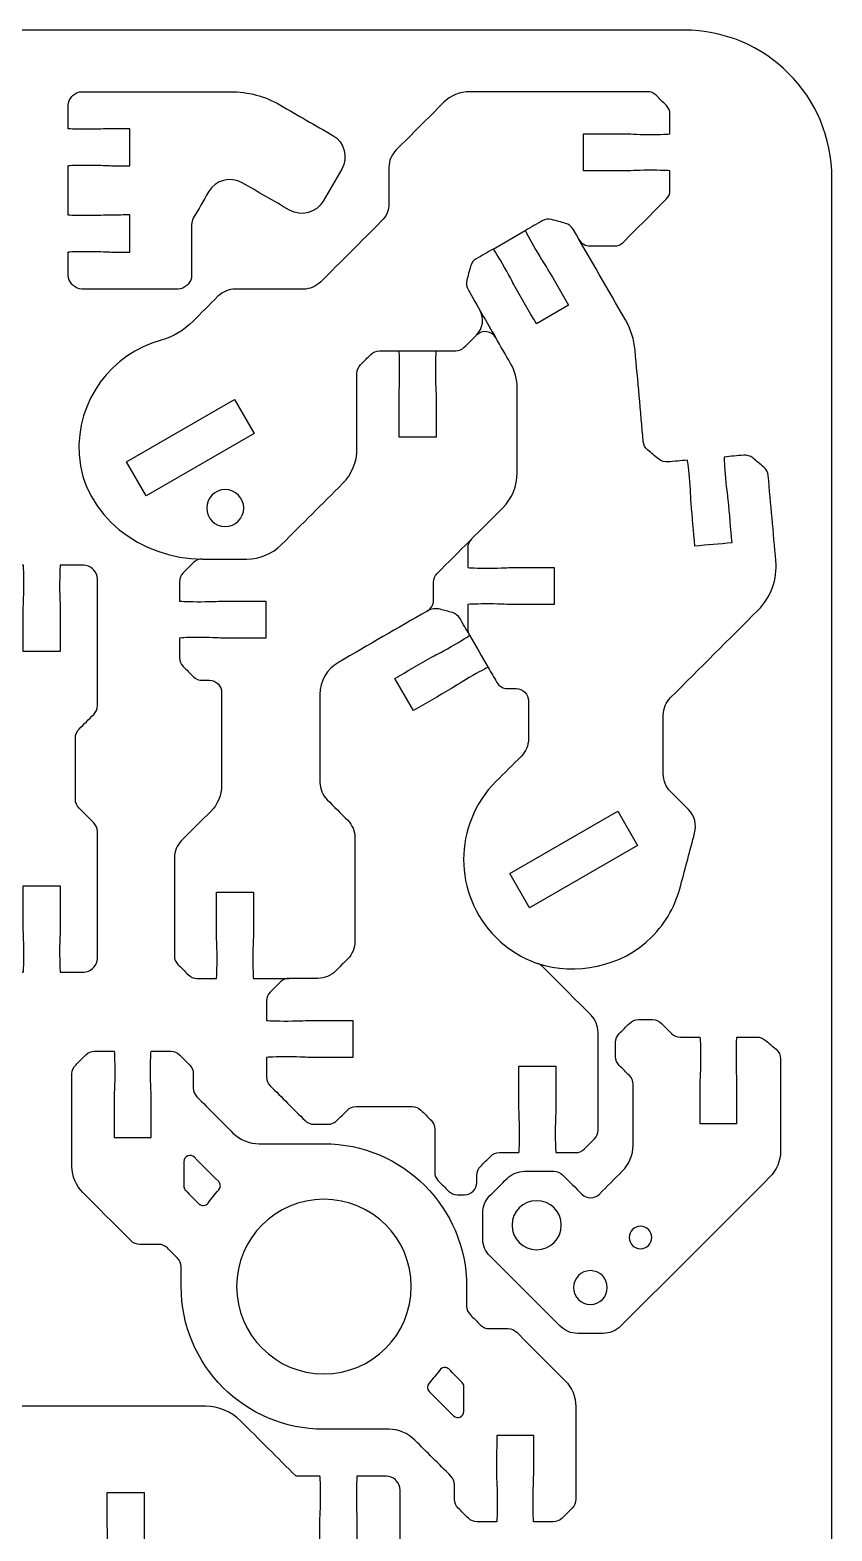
# Model space of a CAD drawing. Extents: x 0 to 265, y 230 to 450.
# Drawn here: x 65 to 130, y 328.3 to 450 of the extents above; entities that cross this region are included whole.
import ezdxf

# ---------------------------------------------------------------- set-up
doc = ezdxf.new("R2010")
doc.units = 0
doc.header["$MEASUREMENT"] = 0
doc.layers.add('DEFAULT', color=18, linetype='CONTINUOUS')

msp = doc.modelspace()

# ---------------------------------------------------------------- linework, layer by layer
at = {"layer": 'DEFAULT', "color": 1}
msp.add_lwpolyline([(102.54, 432.24), (102.55, 432.24), (105.14, 433.74), (105.15, 433.74)], dxfattribs=at)
for points in [[(72.82, 415), (81.56, 420.05), (83.17, 417.28), (74.42, 412.23)], [(103.89, 381.61), (112.64, 386.66), (114.24, 383.88), (105.49, 378.84)]]:
    msp.add_lwpolyline(points, close=True, dxfattribs=at)
for points, knots in [([(118, 230), (82.67, 230), (47.33, 230), (12, 230), (5.37, 230), (0, 235.37), (0, 242), (0, 307.33), (0, 372.67), (0, 438), (0, 444.63), (5.37, 450), (12, 450), (47.33, 450), (82.67, 450), (118, 450), (124.63, 450), (130, 444.63), (130, 438), (130, 372.67), (130, 307.33), (130, 242), (130, 235.37), (124.63, 230), (118, 230)], [0, 0, 0, 0, 300.472, 300.472, 300.472, 301.472, 301.472, 301.472, 857.062, 857.062, 857.062, 858.062, 858.062, 858.062, 1158.534, 1158.534, 1158.534, 1159.534, 1159.534, 1159.534, 1715.124, 1715.124, 1715.124, 1716.124, 1716.124, 1716.124, 1716.124]), ([(81.26, 445), (77.24, 445), (73.22, 445), (69.21, 445), (68.94, 445), (68.69, 444.89), (68.5, 444.71), (68.47, 444.67), (68.43, 444.64), (68.39, 444.6), (68.21, 444.41), (68.1, 444.16), (68.1, 443.9), (68.1, 443.26), (68.1, 442.63), (68.1, 442), (68.17, 441.97), (68.93, 441.95), (69.85, 441.95), (70.82, 441.95), (71.26, 442), (71.6, 442), (72.1, 442), (72.6, 442), (73.1, 442), (73.1, 441), (73.1, 440), (73.1, 439), (72.6, 439), (72.1, 439), (71.6, 439), (71.27, 439), (70.82, 439.05), (69.85, 439.05), (68.89, 439.05), (68.1, 439.03), (68.1, 439), (68.1, 437.67), (68.1, 436.33), (68.1, 435), (68.1, 434.97), (68.89, 434.95), (69.85, 434.95), (70.82, 434.95), (71.27, 435), (71.6, 435), (72.1, 435), (72.6, 435), (73.1, 435.01), (73.1, 434.01), (73.1, 433), (73.1, 432), (72.6, 432), (72.1, 432), (71.6, 432), (71.27, 432), (70.82, 432.05), (69.85, 432.05), (68.89, 432.05), (68.1, 432.03), (68.1, 432), (68.1, 431.37), (68.1, 430.74), (68.1, 430.11), (68.1, 429.84), (68.21, 429.59), (68.4, 429.4), (68.43, 429.36), (68.47, 429.33), (68.5, 429.29), (68.69, 429.11), (68.94, 429), (69.21, 429), (71.8, 429), (74.4, 429), (77, 429), (77.26, 429), (77.51, 429.11), (77.7, 429.29), (77.74, 429.33), (77.77, 429.36), (77.81, 429.4), (78, 429.59), (78.1, 429.84), (78.1, 430.11), (78.1, 431.48), (78.1, 432.86), (78.1, 434.24), (78.1, 434.41), (78.15, 434.58), (78.23, 434.74), (78.65, 435.45), (79.06, 436.16), (79.47, 436.88), (80.02, 437.84), (81.25, 438.16), (82.2, 437.61), (83.48, 436.87), (84.76, 436.14), (86.03, 435.4), (86.99, 434.85), (88.21, 435.17), (88.76, 436.13), (89.26, 437), (89.76, 437.86), (90.26, 438.73), (90.81, 439.68), (90.49, 440.91), (89.53, 441.46), (88.11, 442.28), (86.68, 443.1), (85.26, 443.93), (84.04, 444.63), (82.66, 445), (81.26, 445)], [1, 1, 1, 1, 35.158, 35.158, 35.158, 36.158, 36.158, 36.158, 36.586507, 36.586507, 36.586507, 37.586507, 37.586507, 37.586507, 42.956507, 42.956507, 42.956507, 43.956507, 43.956507, 43.956507, 44.956507, 44.956507, 44.956507, 49.206518, 49.206518, 49.206518, 57.716524, 57.716524, 57.716524, 61.966536, 61.966536, 61.966536, 62.966536, 62.966536, 62.966536, 63.966536, 63.966536, 63.966536, 75.296536, 75.296536, 75.296536, 76.296536, 76.296536, 76.296536, 77.296536, 77.296536, 77.296536, 81.546548, 81.546548, 81.546548, 90.056548, 90.056548, 90.056548, 94.30656, 94.30656, 94.30656, 95.30656, 95.30656, 95.30656, 96.30656, 96.30656, 96.30656, 101.67256, 101.67256, 101.67256, 102.67256, 102.67256, 102.67256, 103.096824, 103.096824, 103.096824, 104.096824, 104.096824, 104.096824, 126.170824, 126.170824, 126.170824, 127.170824, 127.170824, 127.170824, 127.595088, 127.595088, 127.595088, 128.595088, 128.595088, 128.595088, 140.302088, 140.302088, 140.302088, 141.302088, 141.302088, 141.302088, 148.312228, 148.312228, 148.312228, 149.312228, 149.312228, 149.312228, 161.842604, 161.842604, 161.842604, 162.842604, 162.842604, 162.842604, 171.342051, 171.342051, 171.342051, 172.342051, 172.342051, 172.342051, 186.324887, 186.324887, 186.324887, 187.324887, 187.324887, 187.324887, 187.324887]), ([(109.52, 432.99), (109.7, 432.68), (110.03, 432.49), (110.39, 432.49), (111.04, 432.49), (111.7, 432.49), (112.36, 432.49), (112.63, 432.49), (112.88, 432.59), (113.07, 432.78), (114.24, 433.95), (115.41, 435.12), (116.57, 436.29), (116.76, 436.48), (116.87, 436.73), (116.87, 437), (116.87, 437.52), (116.87, 438.05), (116.87, 438.58), (116.87, 438.61), (116.09, 438.63), (115.12, 438.63), (114.15, 438.63), (113.46, 438.58), (113.37, 438.58), (112.2, 438.58), (111.04, 438.58), (109.87, 438.58), (109.87, 439.58), (109.87, 440.58), (109.87, 441.59), (111.04, 441.59), (112.2, 441.59), (113.37, 441.59), (113.46, 441.59), (114.15, 441.53), (115.12, 441.53), (116.09, 441.53), (116.87, 441.56), (116.87, 441.59), (116.87, 442.11), (116.87, 442.64), (116.87, 443.17), (116.87, 443.44), (116.76, 443.69), (116.58, 443.88), (116.3, 444.15), (116.02, 444.43), (115.75, 444.71), (115.56, 444.89), (115.31, 445), (115.04, 445), (110.24, 445), (105.44, 445), (100.64, 445), (99.85, 445), (99.08, 444.68), (98.52, 444.12), (97.24, 442.84), (95.96, 441.56), (94.68, 440.28), (94.3, 439.9), (94.09, 439.39), (94.09, 438.86), (94.09, 437.89), (94.09, 436.91), (94.09, 435.93), (94.09, 435.4), (93.88, 434.89), (93.5, 434.52), (91.86, 432.87), (90.21, 431.23), (88.56, 429.58), (88.19, 429.21), (87.68, 428.99), (87.15, 428.99), (85.31, 428.99), (83.48, 428.99), (81.64, 428.99), (81.11, 428.99), (80.61, 428.78), (80.23, 428.41), (79.55, 427.73), (78.88, 427.06), (78.2, 426.38), (77.49, 425.66), (76.61, 425.11), (75.63, 424.85), (71.58, 423.76), (68.72, 419.94), (68.98, 415.59), (69.28, 410.62), (74.04, 407.11), (78.95, 407.11), (80.15, 407.11), (81.36, 407.11), (82.56, 407.11), (83.62, 407.11), (84.64, 407.53), (85.39, 408.28), (87.03, 409.93), (88.68, 411.57), (90.33, 413.22), (91.08, 413.97), (91.5, 414.99), (91.5, 416.05), (91.5, 418.08), (91.5, 420.12), (91.5, 422.16), (91.5, 422.42), (91.6, 422.68), (91.79, 422.86), (92.07, 423.14), (92.34, 423.42), (92.62, 423.69), (92.81, 423.88), (93.06, 423.99), (93.33, 423.99), (95.38, 423.99), (97.44, 423.99), (99.5, 423.99), (99.76, 423.99), (100.02, 424.09), (100.2, 424.28), (100.53, 424.6), (100.86, 424.93), (101.18, 425.25), (101.72, 425.8), (101.84, 426.64), (101.45, 427.31)], [0, 0, 0, 0, 1, 1, 1, 6.597, 6.597, 6.597, 7.597, 7.597, 7.597, 21.664183, 21.664183, 21.664183, 22.664183, 22.664183, 22.664183, 27.164191, 27.164191, 27.164191, 28.164191, 28.164191, 28.164191, 29.164191, 29.164191, 29.164191, 39.084191, 39.084191, 39.084191, 47.594191, 47.594191, 47.594191, 57.514191, 57.514191, 57.514191, 58.514191, 58.514191, 58.514191, 59.514191, 59.514191, 59.514191, 64.010191, 64.010191, 64.010191, 65.010191, 65.010191, 65.010191, 68.333592, 68.333592, 68.333592, 69.333592, 69.333592, 69.333592, 110.147592, 110.147592, 110.147592, 111.147592, 111.147592, 111.147592, 126.560399, 126.560399, 126.560399, 127.560399, 127.560399, 127.560399, 135.863399, 135.863399, 135.863399, 136.863399, 136.863399, 136.863399, 156.668046, 156.668046, 156.668046, 157.668046, 157.668046, 157.668046, 173.272046, 173.272046, 173.272046, 174.272046, 174.272046, 174.272046, 182.400239, 182.400239, 182.400239, 183.400239, 183.400239, 183.400239, 184.400239, 184.400239, 184.400239, 185.400239, 185.400239, 185.400239, 195.639239, 195.639239, 195.639239, 196.639239, 196.639239, 196.639239, 216.427623, 216.427623, 216.427623, 217.427623, 217.427623, 217.427623, 234.745623, 234.745623, 234.745623, 235.745623, 235.745623, 235.745623, 239.069025, 239.069025, 239.069025, 240.069025, 240.069025, 240.069025, 257.561025, 257.561025, 257.561025, 258.561025, 258.561025, 258.561025, 262.474154, 262.474154, 262.474154, 263.474154, 263.474154, 263.474154, 263.474154]), ([(100.77, 408.71), (100.58, 408.53), (100.48, 408.27), (100.48, 408.01), (100.48, 407.48), (100.48, 406.95), (100.48, 406.42), (100.48, 406.39), (101.26, 406.37), (102.23, 406.37), (103.19, 406.37), (103.88, 406.42), (103.98, 406.42), (105.14, 406.42), (106.31, 406.42), (107.48, 406.42), (107.48, 405.42), (107.48, 404.42), (107.48, 403.41), (106.31, 403.41), (105.14, 403.41), (103.98, 403.41), (103.88, 403.41), (103.19, 403.47), (102.23, 403.47), (101.31, 403.47), (100.55, 403.45), (100.48, 403.41), (100.48, 402.76), (100.48, 402.11), (100.48, 401.45), (100.48, 401.28), (100.54, 401.08), (100.63, 400.93), (101.13, 400.06), (101.63, 399.19), (102.13, 398.32), (102.37, 397.91), (102.6, 397.51), (102.84, 397.1), (103.02, 396.79), (103.35, 396.6), (103.7, 396.6), (103.94, 396.6), (104.17, 396.6), (104.4, 396.6), (104.95, 396.6), (105.4, 396.15), (105.4, 395.6), (105.4, 394.57), (105.4, 393.55), (105.4, 392.52), (105.4, 391.99), (105.19, 391.48), (104.81, 391.11), (104.13, 390.43), (103.44, 389.74), (102.76, 389.06), (99.27, 385.57), (99.27, 379.92), (102.76, 376.44), (103.74, 375.45), (104.9, 374.75), (106.13, 374.32), (109.21, 373.34), (112.94, 374), (115.37, 376.44), (116.58, 377.65), (117.37, 379.12), (117.74, 380.66), (118.12, 382.07), (118.49, 383.48), (118.87, 384.88), (119.06, 385.57), (118.86, 386.31), (118.36, 386.81), (117.88, 387.29), (117.4, 387.77), (116.92, 388.25), (116.54, 388.63), (116.33, 389.13), (116.33, 389.67), (116.33, 391.26), (116.33, 392.86), (116.33, 394.45), (116.33, 394.99), (116.54, 395.49), (116.92, 395.87), (119.28, 398.23), (121.65, 400.6), (124.01, 402.96), (125.06, 404.01), (125.59, 405.47), (125.45, 406.95), (125.25, 409.26), (125.04, 411.56), (124.83, 413.87), (124.81, 414.14), (124.68, 414.38), (124.48, 414.55), (124.18, 414.8), (123.88, 415.05), (123.58, 415.3), (123.37, 415.47), (123.11, 415.55), (122.85, 415.53), (122.32, 415.48), (121.79, 415.43), (121.26, 415.38), (121.24, 415.31), (121.29, 414.56), (121.37, 413.65), (121.45, 412.68), (121.56, 412), (121.57, 411.91), (121.67, 410.74), (121.77, 409.58), (121.88, 408.42), (120.88, 408.33), (119.88, 408.24), (118.89, 408.16), (118.79, 409.32), (118.68, 410.48), (118.58, 411.64), (118.57, 411.73), (118.56, 412.43), (118.48, 413.39), (118.4, 414.29), (118.31, 415.03), (118.27, 415.12), (117.75, 415.07), (117.22, 415.03), (116.69, 414.98), (116.43, 414.95), (116.17, 415.04), (115.96, 415.2), (115.66, 415.45), (115.36, 415.71), (115.06, 415.96), (114.86, 416.13), (114.73, 416.37), (114.71, 416.63), (114.49, 419.1), (114.27, 421.57), (114.04, 424.03), (113.96, 424.9), (113.7, 425.74), (113.26, 426.49), (111.85, 428.95), (110.43, 431.4), (109.02, 433.86), (108.88, 434.09), (108.66, 434.26), (108.41, 434.32), (108.03, 434.43), (107.66, 434.53), (107.28, 434.63), (107.02, 434.7), (106.75, 434.66), (106.52, 434.53), (106.06, 434.27), (105.61, 434.01), (105.15, 433.74), (105.13, 433.73), (105.5, 433.04), (105.98, 432.2), (106.46, 431.37), (106.85, 430.79), (106.9, 430.71), (107.48, 429.7), (108.06, 428.69), (108.64, 427.68), (107.78, 427.18), (106.91, 426.68), (106.04, 426.18), (105.46, 427.19), (104.88, 428.2), (104.3, 429.21), (104.25, 429.29), (103.95, 429.92), (103.47, 430.75), (102.99, 431.58), (102.58, 432.24), (102.54, 432.24), (102.09, 431.98), (101.63, 431.71), (101.17, 431.45), (100.94, 431.32), (100.77, 431.1), (100.71, 430.84), (100.6, 430.47), (100.5, 430.09), (100.4, 429.71), (100.33, 429.46), (100.37, 429.18), (100.5, 428.95), (101.25, 427.65), (102, 426.35), (102.75, 425.05)], [0, 0, 0, 0, 1, 1, 1, 5.506, 5.506, 5.506, 6.506, 6.506, 6.506, 7.506, 7.506, 7.506, 17.426, 17.426, 17.426, 25.936, 25.936, 25.936, 35.856, 35.856, 35.856, 36.856, 36.856, 36.856, 37.856, 37.856, 37.856, 43.417, 43.417, 43.417, 44.417, 44.417, 44.417, 52.944608, 52.944608, 52.944608, 56.958385, 56.958385, 56.958385, 57.958385, 57.958385, 57.958385, 59.928385, 59.928385, 59.928385, 60.928385, 60.928385, 60.928385, 69.638385, 69.638385, 69.638385, 70.638385, 70.638385, 70.638385, 78.869108, 78.869108, 78.869108, 79.869108, 79.869108, 79.869108, 80.869108, 80.869108, 80.869108, 81.869108, 81.869108, 81.869108, 82.869108, 82.869108, 82.869108, 95.259463, 95.259463, 95.259463, 96.259463, 96.259463, 96.259463, 102.029454, 102.029454, 102.029454, 103.029454, 103.029454, 103.029454, 116.599454, 116.599454, 116.599454, 117.599454, 117.599454, 117.599454, 146.039289, 146.039289, 146.039289, 147.039289, 147.039289, 147.039289, 166.73807, 166.73807, 166.73807, 167.73807, 167.73807, 167.73807, 171.06063, 171.06063, 171.06063, 172.06063, 172.06063, 172.06063, 176.568451, 176.568451, 176.568451, 177.568451, 177.568451, 177.568451, 178.568451, 178.568451, 178.568451, 188.495772, 188.495772, 188.495772, 196.998037, 196.998037, 196.998037, 206.916267, 206.916267, 206.916267, 207.916267, 207.916267, 207.916267, 208.936267, 208.936267, 208.936267, 213.434089, 213.434089, 213.434089, 214.434089, 214.434089, 214.434089, 217.756648, 217.756648, 217.756648, 218.756648, 218.756648, 218.756648, 239.821607, 239.821607, 239.821607, 240.821607, 240.821607, 240.821607, 264.924221, 264.924221, 264.924221, 265.924221, 265.924221, 265.924221, 269.25003, 269.25003, 269.25003, 270.25003, 270.25003, 270.25003, 274.725217, 274.725217, 274.725217, 275.725217, 275.725217, 275.725217, 276.725217, 276.725217, 276.725217, 286.648044, 286.648044, 286.648044, 295.155652, 295.155652, 295.155652, 305.078479, 305.078479, 305.078479, 306.078479, 306.078479, 306.078479, 307.092622, 307.092622, 307.092622, 311.581463, 311.581463, 311.581463, 312.581463, 312.581463, 312.581463, 315.90467, 315.90467, 315.90467, 316.90467, 316.90467, 316.90467, 329.685938, 329.685938, 329.685938, 329.685938]), ([(97.2, 402.89), (97.51, 403.07), (97.7, 403.4), (97.7, 403.76), (97.7, 404.25), (97.7, 404.74), (97.7, 405.23), (97.7, 405.49), (97.8, 405.75), (97.99, 405.93), (99.76, 407.71), (101.54, 409.48), (103.32, 411.26), (104.07, 412.01), (104.49, 413.03), (104.49, 414.09), (104.49, 416.38), (104.49, 418.68), (104.49, 420.97), (104.49, 421.67), (104.3, 422.36), (103.95, 422.97), (103.55, 423.66), (103.15, 424.35), (102.75, 425.05), (102.43, 425.62), (101.65, 425.72), (101.18, 425.25)], [0, 0, 0, 0, 1, 1, 1, 5.16, 5.16, 5.16, 6.16, 6.16, 6.16, 27.513211, 27.513211, 27.513211, 28.513211, 28.513211, 28.513211, 48.021211, 48.021211, 48.021211, 49.021211, 49.021211, 49.021211, 55.819235, 55.819235, 55.819235, 56.819235, 56.819235, 56.819235, 56.819235]), ([(97.91, 423.99), (97.88, 423.99), (97.86, 423.2), (97.86, 422.24), (97.86, 421.27), (97.91, 420.58), (97.91, 420.49), (97.91, 419.32), (97.91, 418.15), (97.91, 416.99), (96.91, 416.99), (95.91, 416.99), (94.91, 416.99), (94.91, 418.15), (94.91, 419.32), (94.91, 420.49), (94.91, 420.58), (94.96, 421.27), (94.96, 422.24), (94.96, 423.2), (94.94, 423.99), (94.91, 423.99)], [0, 0, 0, 0, 1, 1, 1, 2, 2, 2, 11.92, 11.92, 11.92, 20.43, 20.43, 20.43, 30.35, 30.35, 30.35, 31.35, 31.35, 31.35, 32.35, 32.35, 32.35, 32.35]), ([(79.32, 411.24), (79.32, 412.07), (79.99, 412.74), (80.82, 412.74), (81.65, 412.74), (82.32, 412.07), (82.32, 411.24), (82.32, 410.41), (81.65, 409.74), (80.82, 409.74), (79.99, 409.74), (79.32, 410.41), (79.32, 411.24)], [1, 1, 1, 1, 2, 2, 2, 3, 3, 3, 4, 4, 4, 5, 5, 5, 5]), ([(68.68, 392.61), (68.68, 390.95), (68.68, 389.28), (68.68, 387.62), (68.68, 387.36), (68.78, 387.1), (68.97, 386.91), (69.37, 386.51), (69.77, 386.12), (70.17, 385.72), (70.35, 385.53), (70.46, 385.28), (70.46, 385.01), (70.46, 381.58), (70.46, 378.15), (70.46, 374.72), (70.46, 374.45), (70.35, 374.2), (70.17, 374.01), (70.13, 373.97), (70.1, 373.94), (70.06, 373.9), (69.87, 373.72), (69.62, 373.61), (69.35, 373.61), (68.72, 373.61), (68.09, 373.61), (67.45, 373.61), (67.43, 373.61), (67.4, 374.39), (67.4, 375.36), (67.4, 376.33), (67.45, 376.77), (67.45, 377.11), (67.45, 378.28), (67.45, 379.44), (67.45, 380.61), (66.45, 380.61), (65.45, 380.61), (64.45, 380.61), (64.45, 379.44), (64.45, 378.28), (64.45, 377.11), (64.45, 376.77), (64.5, 376.33), (64.5, 375.36), (64.5, 374.44), (64.48, 373.68), (64.45, 373.61), (63.82, 373.61), (63.19, 373.61), (62.55, 373.61), (62.29, 373.61), (62.03, 373.72), (61.84, 373.91), (61.81, 373.94), (61.77, 373.98), (61.74, 374.01), (61.55, 374.2), (61.45, 374.45), (61.45, 374.72), (61.45, 377.16), (61.45, 379.61), (61.45, 382.06), (61.45, 382.84), (60.98, 383.55), (60.27, 383.88), (58.98, 384.47), (57.7, 385.85), (56.95, 386.93), (56.47, 387.61), (56.63, 388.55), (57.31, 389.02), (57.99, 389.5), (58.92, 389.33), (59.4, 388.66), (59.86, 388), (60.64, 387.57), (61.51, 387.59), (62.84, 387.62), (63.94, 388.74), (63.95, 390.07), (63.95, 391.46), (62.83, 392.59), (61.45, 392.59), (60.6, 392.59), (59.85, 392.17), (59.4, 391.52), (58.92, 390.84), (57.99, 390.68), (57.31, 391.15), (56.63, 391.63), (56.47, 392.56), (56.95, 393.24), (57.7, 394.32), (58.98, 395.7), (60.27, 396.3), (60.98, 396.63), (61.45, 397.33), (61.45, 398.12), (61.45, 400.58), (61.45, 403.05), (61.45, 405.51), (61.45, 405.78), (61.55, 406.03), (61.74, 406.22), (61.77, 406.25), (61.81, 406.29), (61.85, 406.32), (62.03, 406.51), (62.29, 406.62), (62.55, 406.62), (63.19, 406.62), (63.82, 406.62), (64.45, 406.62), (64.48, 406.62), (64.5, 405.83), (64.5, 404.86), (64.5, 403.9), (64.45, 403.45), (64.45, 403.11), (64.45, 401.95), (64.45, 400.78), (64.45, 399.61), (65.45, 399.61), (66.45, 399.61), (67.45, 399.61), (67.45, 400.78), (67.45, 401.95), (67.45, 403.11), (67.45, 403.45), (67.4, 403.9), (67.4, 404.86), (67.4, 405.83), (67.43, 406.61), (67.45, 406.61), (68.09, 406.61), (68.72, 406.61), (69.35, 406.61), (69.62, 406.61), (69.87, 406.51), (70.06, 406.32), (70.1, 406.28), (70.13, 406.25), (70.17, 406.21), (70.35, 406.03), (70.46, 405.77), (70.46, 405.51), (70.46, 402.08), (70.46, 398.65), (70.46, 395.22), (70.46, 394.95), (70.35, 394.7), (70.17, 394.51), (69.77, 394.11), (69.37, 393.71), (68.97, 393.32), (68.78, 393.13), (68.68, 392.87), (68.68, 392.61)], [1, 1, 1, 1, 15.142, 15.142, 15.142, 16.142, 16.142, 16.142, 20.935477, 20.935477, 20.935477, 21.935477, 21.935477, 21.935477, 51.117477, 51.117477, 51.117477, 52.117477, 52.117477, 52.117477, 52.540327, 52.540327, 52.540327, 53.540327, 53.540327, 53.540327, 58.926327, 58.926327, 58.926327, 59.926327, 59.926327, 59.926327, 60.926327, 60.926327, 60.926327, 70.846327, 70.846327, 70.846327, 79.356327, 79.356327, 79.356327, 89.276327, 89.276327, 89.276327, 90.276327, 90.276327, 90.276327, 91.276327, 91.276327, 91.276327, 96.662327, 96.662327, 96.662327, 97.662327, 97.662327, 97.662327, 98.085177, 98.085177, 98.085177, 99.085177, 99.085177, 99.085177, 119.880177, 119.880177, 119.880177, 120.880177, 120.880177, 120.880177, 121.880177, 121.880177, 121.880177, 122.880177, 122.880177, 122.880177, 123.880177, 123.880177, 123.880177, 124.880177, 124.880177, 124.880177, 125.880177, 125.880177, 125.880177, 126.880177, 126.880177, 126.880177, 127.880177, 127.880177, 127.880177, 128.880177, 128.880177, 128.880177, 129.880177, 129.880177, 129.880177, 130.880177, 130.880177, 130.880177, 131.880177, 131.880177, 131.880177, 152.836177, 152.836177, 152.836177, 153.836177, 153.836177, 153.836177, 154.260441, 154.260441, 154.260441, 155.260441, 155.260441, 155.260441, 160.646441, 160.646441, 160.646441, 161.646441, 161.646441, 161.646441, 162.646441, 162.646441, 162.646441, 172.566441, 172.566441, 172.566441, 181.076441, 181.076441, 181.076441, 190.996441, 190.996441, 190.996441, 191.996441, 191.996441, 191.996441, 192.996441, 192.996441, 192.996441, 198.382441, 198.382441, 198.382441, 199.382441, 199.382441, 199.382441, 199.805291, 199.805291, 199.805291, 200.805291, 200.805291, 200.805291, 229.967291, 229.967291, 229.967291, 230.967291, 230.967291, 230.967291, 235.761475, 235.761475, 235.761475, 236.761475, 236.761475, 236.761475, 236.761475]), ([(78.95, 407.11), (78.68, 407.11), (78.43, 407.01), (78.24, 406.82), (77.97, 406.54), (77.69, 406.27), (77.41, 405.99), (77.23, 405.8), (77.12, 405.55), (77.12, 405.28), (77.12, 404.75), (77.12, 404.23), (77.12, 403.7), (77.19, 403.67), (77.95, 403.65), (78.87, 403.65), (79.84, 403.65), (80.53, 403.7), (80.62, 403.7), (81.79, 403.7), (82.95, 403.7), (84.12, 403.7), (84.12, 402.7), (84.12, 401.7), (84.12, 400.69), (82.95, 400.69), (81.79, 400.69), (80.62, 400.69), (80.53, 400.69), (79.84, 400.75), (78.87, 400.75), (77.95, 400.75), (77.19, 400.73), (77.12, 400.69), (77.12, 400.16), (77.12, 399.63), (77.12, 399.1), (77.12, 398.84), (77.23, 398.59), (77.41, 398.4), (77.69, 398.12), (77.97, 397.85), (78.24, 397.57), (78.43, 397.38), (78.68, 397.28), (78.95, 397.28), (79.14, 397.28), (79.34, 397.28), (79.53, 397.28), (80.09, 397.28), (80.53, 396.83), (80.53, 396.28), (80.53, 393.77), (80.53, 391.27), (80.53, 388.77), (80.53, 387.98), (80.22, 387.21), (79.66, 386.65), (78.87, 385.86), (78.08, 385.07), (77.28, 384.28), (76.91, 383.9), (76.7, 383.4), (76.7, 382.87), (76.7, 380.23), (76.7, 377.58), (76.7, 374.94), (76.7, 374.68), (76.8, 374.42), (76.99, 374.24), (77.27, 373.96), (77.54, 373.68), (77.82, 373.41), (78.01, 373.22), (78.26, 373.11), (78.53, 373.11), (79.06, 373.11), (79.59, 373.11), (80.11, 373.11), (80.14, 373.2), (80.16, 373.95), (80.16, 374.86), (80.16, 375.82), (80.11, 376.52), (80.11, 376.61), (80.11, 377.77), (80.11, 378.94), (80.11, 380.11), (81.11, 380.11), (82.11, 380.11), (83.11, 380.11), (83.11, 378.94), (83.11, 377.77), (83.11, 376.61), (83.11, 376.52), (83.06, 375.82), (83.06, 374.86), (83.06, 373.95), (83.08, 373.2), (83.11, 373.11), (84.07, 373.11), (85.04, 373.11), (86, 373.11)], [0, 0, 0, 0, 1, 1, 1, 4.314919, 4.314919, 4.314919, 5.314919, 5.314919, 5.314919, 9.812919, 9.812919, 9.812919, 10.812919, 10.812919, 10.812919, 11.812919, 11.812919, 11.812919, 21.732919, 21.732919, 21.732919, 30.242919, 30.242919, 30.242919, 40.162919, 40.162919, 40.162919, 41.162919, 41.162919, 41.162919, 42.162919, 42.162919, 42.162919, 46.670919, 46.670919, 46.670919, 47.670919, 47.670919, 47.670919, 50.985839, 50.985839, 50.985839, 51.985839, 51.985839, 51.985839, 53.644839, 53.644839, 53.644839, 54.644839, 54.644839, 54.644839, 75.916839, 75.916839, 75.916839, 76.916839, 76.916839, 76.916839, 86.418232, 86.418232, 86.418232, 87.418232, 87.418232, 87.418232, 109.876232, 109.876232, 109.876232, 110.876232, 110.876232, 110.876232, 114.199634, 114.199634, 114.199634, 115.199634, 115.199634, 115.199634, 119.695634, 119.695634, 119.695634, 120.695634, 120.695634, 120.695634, 121.695634, 121.695634, 121.695634, 131.615634, 131.615634, 131.615634, 140.125634, 140.125634, 140.125634, 150.045634, 150.045634, 150.045634, 151.045634, 151.045634, 151.045634, 152.045634, 152.045634, 152.045634, 160.245634, 160.245634, 160.245634, 160.245634]), ([(102.13, 398.32), (102.07, 398.32), (101.4, 397.96), (100.59, 397.49), (99.75, 397.01), (99.18, 396.62), (99.1, 396.58), (98.09, 395.99), (97.08, 395.41), (96.07, 394.83), (95.57, 395.7), (95.07, 396.56), (94.57, 397.43), (95.58, 398.01), (96.59, 398.6), (97.6, 399.18), (97.68, 399.22), (98.3, 399.52), (99.14, 400.01), (99.97, 400.48), (100.63, 400.89), (100.63, 400.93), (100.36, 401.39), (100.1, 401.84), (99.84, 402.3), (99.7, 402.53), (99.49, 402.7), (99.23, 402.77), (98.9, 402.86), (98.58, 402.95), (98.25, 403.03), (97.9, 403.13), (97.52, 403.08), (97.2, 402.89), (94.8, 401.51), (92.4, 400.12), (90, 398.73), (89.07, 398.2), (88.5, 397.21), (88.5, 396.13), (88.5, 393.76), (88.5, 391.38), (88.5, 389), (88.5, 388.47), (88.71, 387.96), (89.09, 387.59), (89.64, 387.04), (90.19, 386.48), (90.75, 385.93), (91.12, 385.55), (91.33, 385.05), (91.33, 384.51), (91.33, 381.71), (91.33, 378.91), (91.33, 376.11), (91.33, 375.57), (91.12, 375.07), (90.75, 374.69), (90.42, 374.36), (90.09, 374.03), (89.76, 373.7), (89.38, 373.33), (88.87, 373.11), (88.34, 373.11), (87.56, 373.11), (86.78, 373.11), (86, 373.11), (85.74, 373.11), (85.48, 373.01), (85.3, 372.82), (85.02, 372.54), (84.74, 372.27), (84.46, 371.99), (84.28, 371.8), (84.17, 371.55), (84.17, 371.28), (84.17, 370.75), (84.17, 370.23), (84.17, 369.7), (84.17, 369.67), (84.95, 369.65), (85.92, 369.65), (86.89, 369.65), (87.58, 369.7), (87.67, 369.7), (88.84, 369.7), (90, 369.7), (91.17, 369.7), (91.17, 368.7), (91.17, 367.69), (91.17, 366.69), (90, 366.69), (88.84, 366.69), (87.67, 366.69), (87.58, 366.69), (86.89, 366.75), (85.92, 366.75), (84.95, 366.75), (84.17, 366.72), (84.17, 366.69), (84.17, 366.16), (84.17, 365.64), (84.17, 365.11), (84.17, 364.84), (84.28, 364.59), (84.46, 364.4), (85.41, 363.46), (86.35, 362.52), (87.29, 361.58), (87.48, 361.39), (87.73, 361.28), (88, 361.28), (88.39, 361.28), (88.78, 361.28), (89.17, 361.28), (89.43, 361.28), (89.69, 361.39), (89.88, 361.58), (90.16, 361.86), (90.44, 362.14), (90.72, 362.43), (90.91, 362.61), (91.16, 362.72), (91.43, 362.72), (92.95, 362.72), (94.46, 362.72), (95.97, 362.72), (96.24, 362.72), (96.49, 362.61), (96.68, 362.43), (96.96, 362.15), (97.23, 361.88), (97.51, 361.6), (97.69, 361.41), (97.8, 361.16), (97.8, 360.89), (97.8, 359.73), (97.8, 358.56), (97.8, 357.39), (97.8, 357.13), (97.9, 356.88), (98.09, 356.69), (98.37, 356.41), (98.64, 356.14), (98.92, 355.86), (99.11, 355.67), (99.36, 355.57), (99.63, 355.57), (99.82, 355.57), (100.02, 355.57), (100.22, 355.57), (100.77, 355.57), (101.21, 356.02), (101.21, 356.57), (101.21, 356.76), (101.21, 356.96), (101.21, 357.15), (101.21, 357.42), (101.32, 357.67), (101.51, 357.86), (101.78, 358.14), (102.06, 358.41), (102.34, 358.69), (102.52, 358.88), (102.78, 358.98), (103.04, 358.98), (103.57, 358.98), (104.1, 358.98), (104.63, 358.98), (104.66, 359.05), (104.67, 359.81), (104.67, 360.73), (104.67, 361.7), (104.63, 362.39), (104.63, 362.48), (104.63, 363.64), (104.63, 364.81), (104.63, 365.98), (105.63, 365.98), (106.63, 365.98), (107.63, 365.98), (107.63, 364.81), (107.63, 363.64), (107.63, 362.48), (107.63, 362.39), (107.57, 361.7), (107.57, 360.73), (107.57, 359.76), (107.6, 358.98), (107.63, 358.98), (108.16, 358.98), (108.69, 358.98), (109.21, 358.98), (109.48, 358.98), (109.74, 359.08), (109.92, 359.27), (110.2, 359.54), (110.47, 359.82), (110.75, 360.1), (110.94, 360.28), (111.04, 360.54), (111.04, 360.8), (111.04, 363.45), (111.04, 366.09), (111.04, 368.73), (111.04, 369.27), (110.83, 369.77), (110.46, 370.15), (109.14, 371.46), (107.83, 372.77), (106.52, 374.09), (106.41, 374.19), (106.28, 374.27), (106.13, 374.32)], [0, 0, 0, 0, 1.00003, 1.00003, 1.00003, 2.000061, 2.000061, 2.000061, 11.919519, 11.919519, 11.919519, 20.436049, 20.436049, 20.436049, 30.350511, 30.350511, 30.350511, 31.350541, 31.350541, 31.350541, 32.364714, 32.364714, 32.364714, 36.862361, 36.862361, 36.862361, 37.862391, 37.862391, 37.862391, 40.719959, 40.719959, 40.719959, 41.719989, 41.719989, 41.719989, 65.282623, 65.282623, 65.282623, 66.282653, 66.282653, 66.282653, 86.493265, 86.493265, 86.493265, 87.493295, 87.493295, 87.493295, 94.154443, 94.154443, 94.154443, 95.154473, 95.154473, 95.154473, 118.985194, 118.985194, 118.985194, 119.985225, 119.985225, 119.985225, 123.959285, 123.959285, 123.959285, 124.959315, 124.959315, 124.959315, 131.589516, 131.589516, 131.589516, 132.589546, 132.589546, 132.589546, 135.927191, 135.927191, 135.927191, 136.927222, 136.927222, 136.927222, 141.427358, 141.427358, 141.427358, 142.427388, 142.427388, 142.427388, 143.427418, 143.427418, 143.427418, 153.347719, 153.347719, 153.347719, 161.857976, 161.857976, 161.857976, 171.778276, 171.778276, 171.778276, 172.778307, 172.778307, 172.778307, 173.778337, 173.778337, 173.778337, 178.278473, 178.278473, 178.278473, 179.278503, 179.278503, 179.278503, 190.606697, 190.606697, 190.606697, 191.606727, 191.606727, 191.606727, 194.926828, 194.926828, 194.926828, 195.926858, 195.926858, 195.926858, 199.328152, 199.328152, 199.328152, 200.328182, 200.328182, 200.328182, 213.208572, 213.208572, 213.208572, 214.208602, 214.208602, 214.208602, 217.517962, 217.517962, 217.517962, 218.517993, 218.517993, 218.517993, 228.438293, 228.438293, 228.438293, 229.438323, 229.438323, 229.438323, 232.761826, 232.761826, 232.761826, 233.761856, 233.761856, 233.761856, 235.431906, 235.431906, 235.431906, 236.431937, 236.431937, 236.431937, 238.101987, 238.101987, 238.101987, 239.102017, 239.102017, 239.102017, 242.42552, 242.42552, 242.42552, 243.42555, 243.42555, 243.42555, 247.925686, 247.925686, 247.925686, 248.925717, 248.925717, 248.925717, 249.925747, 249.925747, 249.925747, 259.846047, 259.846047, 259.846047, 268.356305, 268.356305, 268.356305, 278.276605, 278.276605, 278.276605, 279.276635, 279.276635, 279.276635, 280.290808, 280.290808, 280.290808, 284.780944, 284.780944, 284.780944, 285.780974, 285.780974, 285.780974, 289.097413, 289.097413, 289.097413, 290.097443, 290.097443, 290.097443, 312.578124, 312.578124, 312.578124, 313.578154, 313.578154, 313.578154, 329.375398, 329.375398, 329.375398, 330.375428, 330.375428, 330.375428, 330.375428]), ([(102.28, 350.6), (104.18, 348.7), (106.08, 346.8), (107.98, 344.9), (108.35, 344.53), (108.86, 344.32), (109.39, 344.32), (110.08, 344.32), (110.76, 344.32), (111.45, 344.32), (111.98, 344.32), (112.49, 344.53), (112.87, 344.9), (116.89, 348.93), (120.92, 352.96), (124.95, 356.99), (125.51, 357.55), (125.83, 358.31), (125.83, 359.11), (125.83, 361.6), (125.83, 364.1), (125.83, 366.59), (125.83, 366.89), (125.7, 367.17), (125.47, 367.36), (125.17, 367.61), (124.87, 367.86), (124.58, 368.11), (124.39, 368.26), (124.17, 368.35), (123.93, 368.35), (123.39, 368.35), (122.84, 368.35), (122.3, 368.35), (122.27, 368.35), (122.25, 367.56), (122.25, 366.6), (122.25, 365.63), (122.3, 364.94), (122.3, 364.85), (122.3, 363.68), (122.3, 362.51), (122.3, 361.35), (121.3, 361.34), (120.3, 361.34), (119.3, 361.34), (119.3, 362.51), (119.3, 363.68), (119.3, 364.84), (119.3, 364.93), (119.35, 365.63), (119.35, 366.59), (119.35, 367.56), (119.32, 368.34), (119.29, 368.34), (118.77, 368.34), (118.24, 368.34), (117.71, 368.34), (117.44, 368.34), (117.19, 368.45), (117, 368.63), (116.72, 368.91), (116.45, 369.19), (116.17, 369.46), (115.98, 369.65), (115.73, 369.76), (115.46, 369.76), (115.07, 369.76), (114.68, 369.76), (114.29, 369.76), (114.03, 369.76), (113.77, 369.65), (113.59, 369.46), (113.31, 369.19), (113.03, 368.91), (112.76, 368.63), (112.57, 368.45), (112.46, 368.19), (112.46, 367.93), (112.46, 367.54), (112.46, 367.15), (112.46, 366.76), (112.46, 366.49), (112.57, 366.23), (112.76, 366.05), (113.03, 365.77), (113.31, 365.5), (113.59, 365.22), (113.78, 365.04), (113.88, 364.78), (113.88, 364.51), (113.88, 362.87), (113.88, 361.23), (113.88, 359.59), (113.88, 358.79), (113.57, 358.03), (113, 357.47), (112.38, 356.85), (111.77, 356.23), (111.15, 355.61), (110.76, 355.22), (110.12, 355.22), (109.73, 355.61), (109.21, 356.13), (108.69, 356.65), (108.17, 357.17), (107.98, 357.36), (107.73, 357.47), (107.46, 357.47), (106.67, 357.47), (105.88, 357.47), (105.08, 357.47), (104.55, 357.47), (104.04, 357.25), (103.67, 356.88), (103.21, 356.42), (102.74, 355.95), (102.28, 355.49), (101.9, 355.11), (101.69, 354.61), (101.69, 354.08), (101.69, 353.39), (101.69, 352.7), (101.69, 352.01), (101.69, 351.48), (101.9, 350.97), (102.28, 350.6)], [0, 0, 0, 0, 22.830358, 22.830358, 22.830358, 23.830358, 23.830358, 23.830358, 29.675358, 29.675358, 29.675358, 30.675358, 30.675358, 30.675358, 79.109344, 79.109344, 79.109344, 80.109344, 80.109344, 80.109344, 101.327344, 101.327344, 101.327344, 102.327344, 102.327344, 102.327344, 105.644684, 105.644684, 105.644684, 106.644684, 106.644684, 106.644684, 111.280684, 111.280684, 111.280684, 112.280684, 112.280684, 112.280684, 113.280684, 113.280684, 113.280684, 123.200689, 123.200689, 123.200689, 131.710695, 131.710695, 131.710695, 141.6307, 141.6307, 141.6307, 142.6307, 142.6307, 142.6307, 143.6307, 143.6307, 143.6307, 148.1267, 148.1267, 148.1267, 149.1267, 149.1267, 149.1267, 152.450102, 152.450102, 152.450102, 153.450102, 153.450102, 153.450102, 156.772102, 156.772102, 156.772102, 157.772102, 157.772102, 157.772102, 161.095504, 161.095504, 161.095504, 162.095504, 162.095504, 162.095504, 165.415504, 165.415504, 165.415504, 166.415504, 166.415504, 166.415504, 169.726897, 169.726897, 169.726897, 170.726897, 170.726897, 170.726897, 184.684897, 184.684897, 184.684897, 185.684897, 185.684897, 185.684897, 193.130025, 193.130025, 193.130025, 194.130025, 194.130025, 194.130025, 200.388627, 200.388627, 200.388627, 201.388627, 201.388627, 201.388627, 208.136627, 208.136627, 208.136627, 209.136627, 209.136627, 209.136627, 214.706507, 214.706507, 214.706507, 215.706507, 215.706507, 215.706507, 221.559507, 221.559507, 221.559507, 222.559507, 222.559507, 222.559507, 222.559507]), ([(103.74, 344.71), (103.24, 344.71), (102.73, 344.71), (102.22, 344.71), (101.95, 344.71), (101.7, 344.81), (101.51, 345), (101.24, 345.28), (100.96, 345.55), (100.69, 345.83), (100.5, 346.02), (100.39, 346.27), (100.39, 346.53), (100.39, 347.06), (100.39, 347.59), (100.39, 348.12), (100.39, 354.51), (95.21, 359.7), (88.82, 359.7), (87.07, 359.7), (85.32, 359.7), (83.57, 359.7), (82.78, 359.7), (82.01, 360.01), (81.45, 360.57), (80.48, 361.55), (79.5, 362.52), (78.53, 363.5), (78.34, 363.69), (78.23, 363.94), (78.23, 364.21), (78.23, 364.6), (78.23, 364.99), (78.23, 365.38), (78.23, 365.64), (78.13, 365.9), (77.94, 366.08), (77.66, 366.36), (77.39, 366.64), (77.11, 366.91), (76.92, 367.1), (76.67, 367.21), (76.4, 367.21), (75.88, 367.21), (75.35, 367.21), (74.82, 367.21), (74.79, 367.21), (74.77, 366.42), (74.77, 365.46), (74.77, 364.49), (74.82, 363.8), (74.82, 363.71), (74.82, 362.54), (74.82, 361.37), (74.82, 360.21), (73.82, 360.21), (72.82, 360.21), (71.82, 360.21), (71.82, 361.37), (71.82, 362.54), (71.82, 363.71), (71.82, 363.8), (71.87, 364.49), (71.87, 365.46), (71.87, 366.42), (71.84, 367.21), (71.82, 367.21), (71.29, 367.21), (70.76, 367.21), (70.23, 367.21), (69.97, 367.21), (69.71, 367.1), (69.52, 366.91), (69.25, 366.64), (68.97, 366.36), (68.7, 366.08), (68.51, 365.9), (68.4, 365.64), (68.4, 365.38), (68.4, 362.87), (68.4, 360.37), (68.4, 357.86), (68.4, 357.06), (68.72, 356.3), (69.28, 355.74), (70.59, 354.44), (71.89, 353.13), (73.19, 351.83), (73.38, 351.64), (73.63, 351.54), (73.9, 351.54), (74.41, 351.54), (74.91, 351.54), (75.42, 351.54), (75.69, 351.54), (75.94, 351.43), (76.13, 351.25), (76.41, 350.97), (76.68, 350.69), (76.96, 350.42), (77.14, 350.23), (77.25, 349.98), (77.25, 349.71), (77.25, 349.18), (77.25, 348.65), (77.25, 348.12), (77.25, 341.73), (82.43, 336.55), (88.82, 336.55), (90.57, 336.55), (92.32, 336.55), (94.07, 336.55), (94.87, 336.55), (95.63, 336.23), (96.19, 335.67), (97.17, 334.7), (98.14, 333.72), (99.12, 332.75), (99.3, 332.56), (99.41, 332.31), (99.41, 332.04), (99.41, 331.65), (99.41, 331.26), (99.41, 330.87), (99.41, 330.6), (99.52, 330.35), (99.7, 330.16), (99.98, 329.89), (100.25, 329.61), (100.53, 329.33), (100.72, 329.14), (100.97, 329.04), (101.24, 329.04), (101.76, 329.04), (102.29, 329.04), (102.82, 329.04), (102.85, 329.04), (102.87, 329.82), (102.87, 330.79), (102.87, 331.76), (102.82, 332.45), (102.82, 332.54), (102.82, 333.71), (102.82, 334.87), (102.83, 336.04), (103.83, 336.04), (104.83, 336.04), (105.83, 336.04), (105.83, 334.87), (105.83, 333.71), (105.82, 332.54), (105.82, 332.45), (105.77, 331.76), (105.77, 330.79), (105.77, 329.82), (105.8, 329.04), (105.82, 329.04), (106.35, 329.04), (106.88, 329.04), (107.41, 329.04), (107.67, 329.04), (107.93, 329.14), (108.12, 329.33), (108.39, 329.61), (108.67, 329.88), (108.95, 330.16), (109.13, 330.35), (109.24, 330.6), (109.24, 330.87), (109.24, 333.37), (109.24, 335.88), (109.24, 338.39), (109.24, 339.18), (108.92, 339.95), (108.36, 340.51), (107.06, 341.81), (105.75, 343.11), (104.45, 344.41), (104.26, 344.6), (104.01, 344.71), (103.74, 344.71)], [17.660295, 17.660295, 17.660295, 17.660295, 21.980295, 21.980295, 21.980295, 22.980295, 22.980295, 22.980295, 26.295922, 26.295922, 26.295922, 27.295922, 27.295922, 27.295922, 31.802922, 31.802922, 31.802922, 32.802922, 32.802922, 32.802922, 47.690922, 47.690922, 47.690922, 48.690922, 48.690922, 48.690922, 60.413338, 60.413338, 60.413338, 61.413338, 61.413338, 61.413338, 64.735338, 64.735338, 64.735338, 65.735338, 65.735338, 65.735338, 69.058033, 69.058033, 69.058033, 70.058033, 70.058033, 70.058033, 74.554033, 74.554033, 74.554033, 75.554033, 75.554033, 75.554033, 76.554033, 76.554033, 76.554033, 86.474033, 86.474033, 86.474033, 94.984033, 94.984033, 94.984033, 104.904033, 104.904033, 104.904033, 105.904033, 105.904033, 105.904033, 106.904033, 106.904033, 106.904033, 111.398033, 111.398033, 111.398033, 112.398033, 112.398033, 112.398033, 115.713661, 115.713661, 115.713661, 116.713661, 116.713661, 116.713661, 138.026661, 138.026661, 138.026661, 139.026661, 139.026661, 139.026661, 154.686248, 154.686248, 154.686248, 155.686248, 155.686248, 155.686248, 160.006248, 160.006248, 160.006248, 161.006248, 161.006248, 161.006248, 164.322582, 164.322582, 164.322582, 165.322582, 165.322582, 165.322582, 169.820582, 169.820582, 169.820582, 170.830582, 170.830582, 170.830582, 185.710584, 185.710584, 185.710584, 186.710584, 186.710584, 186.710584, 198.435122, 198.435122, 198.435122, 199.435122, 199.435122, 199.435122, 202.759122, 202.759122, 202.759122, 203.759122, 203.759122, 203.759122, 207.075455, 207.075455, 207.075455, 208.075455, 208.075455, 208.075455, 212.569455, 212.569455, 212.569455, 213.569455, 213.569455, 213.569455, 214.569455, 214.569455, 214.569455, 224.48846, 224.48846, 224.48846, 232.99846, 232.99846, 232.99846, 242.917465, 242.917465, 242.917465, 243.917465, 243.917465, 243.917465, 244.917465, 244.917465, 244.917465, 249.413465, 249.413465, 249.413465, 250.413465, 250.413465, 250.413465, 253.73616, 253.73616, 253.73616, 254.73616, 254.73616, 254.73616, 276.04716, 276.04716, 276.04716, 277.04716, 277.04716, 277.04716, 292.707455, 292.707455, 292.707455, 293.707455, 293.707455, 293.707455, 293.707455]), ([(78.68, 354.84), (78.33, 355.19), (77.97, 355.54), (77.62, 355.9), (77.52, 355.99), (77.47, 356.12), (77.47, 356.25), (77.47, 356.92), (77.47, 357.58), (77.47, 358.25), (77.47, 358.69), (78.01, 358.91), (78.32, 358.6), (78.98, 357.94), (79.63, 357.29), (80.29, 356.64), (80.48, 356.45), (80.48, 356.14), (80.29, 355.95), (79.99, 355.61), (79.7, 355.26), (79.43, 354.89), (79.25, 354.65), (78.9, 354.62), (78.68, 354.84)], [0, 0, 0, 0, 4.25325, 4.25325, 4.25325, 5.25325, 5.25325, 5.25325, 10.90425, 10.90425, 10.90425, 11.90425, 11.90425, 11.90425, 19.765863, 19.765863, 19.765863, 20.765863, 20.765863, 20.765863, 21.765863, 21.765863, 21.765863, 22.765863, 22.765863, 22.765863, 22.765863]), ([(88.82, 341.04), (84.91, 341.04), (81.74, 344.21), (81.74, 348.12), (81.74, 352.04), (84.91, 355.2), (88.82, 355.2), (92.73, 355.2), (95.9, 352.04), (95.9, 348.12), (95.9, 344.21), (92.73, 341.04), (88.82, 341.04)], [1, 1, 1, 1, 2, 2, 2, 3, 3, 3, 4, 4, 4, 5, 5, 5, 5]), ([(106.06, 351.1), (104.96, 351.1), (104.07, 351.99), (104.07, 353.09), (104.07, 354.2), (104.96, 355.08), (106.06, 355.08), (107.17, 355.08), (108.06, 354.2), (108.06, 353.09), (108.06, 351.99), (107.17, 351.1), (106.06, 351.1)], [1, 1, 1, 1, 2, 2, 2, 3, 3, 3, 4, 4, 4, 5, 5, 5, 5]), ([(114.48, 351.18), (113.97, 351.18), (113.57, 351.59), (113.57, 352.09), (113.57, 352.6), (113.97, 353.01), (114.48, 353.01), (114.98, 353.01), (115.39, 352.6), (115.39, 352.09), (115.39, 351.59), (114.98, 351.18), (114.48, 351.18)], [1, 1, 1, 1, 2, 2, 2, 3, 3, 3, 4, 4, 4, 5, 5, 5, 5]), ([(110.42, 346.66), (109.66, 346.66), (109.05, 347.28), (109.05, 348.04), (109.05, 348.79), (109.66, 349.41), (110.42, 349.41), (111.18, 349.41), (111.79, 348.79), (111.79, 348.04), (111.79, 347.28), (111.18, 346.66), (110.42, 346.66)], [1, 1, 1, 1, 2, 2, 2, 3, 3, 3, 4, 4, 4, 5, 5, 5, 5]), ([(99.32, 337.65), (98.66, 338.3), (98.01, 338.95), (97.36, 339.61), (97.17, 339.8), (97.17, 340.1), (97.35, 340.3), (97.66, 340.63), (97.94, 340.99), (98.21, 341.35), (98.38, 341.6), (98.74, 341.63), (98.96, 341.41), (99.32, 341.06), (99.67, 340.7), (100.03, 340.35), (100.12, 340.25), (100.17, 340.13), (100.17, 339.99), (100.17, 339.33), (100.17, 338.66), (100.17, 338), (100.17, 337.56), (99.63, 337.33), (99.32, 337.65)], [0, 0, 0, 0, 7.861613, 7.861613, 7.861613, 8.861613, 8.861613, 8.861613, 9.861613, 9.861613, 9.861613, 10.861613, 10.861613, 10.861613, 15.126883, 15.126883, 15.126883, 16.126883, 16.126883, 16.126883, 21.777883, 21.777883, 21.777883, 22.777883, 22.777883, 22.777883, 22.777883]), ([(101, 305.16), (101, 301.61), (101, 298.07), (101, 294.52), (101, 294.25), (100.9, 294), (100.71, 293.81), (100.67, 293.78), (100.64, 293.74), (100.6, 293.71), (100.41, 293.52), (100.16, 293.41), (99.9, 293.41), (99.1, 293.41), (98.3, 293.41), (97.5, 293.41), (97.47, 293.41), (97.45, 294.2), (97.45, 295.16), (97.45, 296.13), (97.5, 296.57), (97.5, 296.91), (97.5, 298.08), (97.5, 299.25), (97.5, 300.41), (96.5, 300.41), (95.5, 300.41), (94.5, 300.41), (94.5, 299.24), (94.5, 298.08), (94.5, 296.91), (94.5, 296.57), (94.55, 296.13), (94.55, 295.16), (94.55, 294.19), (94.52, 293.41), (94.5, 293.41), (93.97, 293.41), (93.44, 293.41), (92.91, 293.41), (92.64, 293.41), (92.39, 293.52), (92.2, 293.7), (91.93, 293.98), (91.65, 294.26), (91.37, 294.53), (91.19, 294.72), (91.08, 294.97), (91.08, 295.24), (91.08, 298.29), (91.08, 301.34), (91.08, 304.4), (91.08, 304.93), (90.87, 305.44), (90.49, 305.81), (88.94, 307.36), (87.39, 308.92), (85.84, 310.47), (85.46, 310.84), (85.25, 311.35), (85.25, 311.88), (85.25, 314.38), (85.25, 316.88), (85.25, 319.38), (85.25, 319.91), (85.04, 320.42), (84.66, 320.79), (83.65, 321.8), (82.64, 322.81), (81.63, 323.83), (81.25, 324.2), (80.75, 324.41), (80.22, 324.41), (78.23, 324.41), (76.24, 324.41), (74.25, 324.41), (74.22, 324.41), (74.2, 325.19), (74.2, 326.16), (74.2, 327.13), (74.25, 327.58), (74.25, 327.91), (74.25, 329.08), (74.25, 330.24), (74.25, 331.41), (73.25, 331.41), (72.24, 331.41), (71.24, 331.41), (71.24, 330.71), (71.24, 330.01), (71.24, 329.31), (71.24, 328.98), (71.29, 328.53), (71.29, 327.56), (71.29, 326.59), (71.27, 325.81), (71.24, 325.81), (67.08, 325.81), (62.92, 325.81), (58.75, 325.81), (58.72, 325.81), (58.7, 326.59), (58.7, 327.56), (58.7, 328.53), (58.75, 328.98), (58.75, 329.31), (58.75, 330.01), (58.75, 330.71), (58.75, 331.41), (57.75, 331.41), (56.75, 331.41), (55.75, 331.41), (55.75, 330.24), (55.75, 329.08), (55.75, 327.91), (55.75, 327.58), (55.8, 327.13), (55.8, 326.16), (55.8, 325.19), (55.78, 324.41), (55.75, 324.41), (53.76, 324.41), (51.77, 324.41), (49.78, 324.41), (49.25, 324.41), (48.74, 324.2), (48.36, 323.83), (47.35, 322.81), (46.34, 321.8), (45.33, 320.79), (44.95, 320.42), (44.74, 319.91), (44.74, 319.38), (44.74, 316.88), (44.74, 314.38), (44.74, 311.88), (44.74, 311.35), (44.53, 310.84), (44.16, 310.47), (42.6, 308.92), (41.05, 307.36), (39.5, 305.81), (39.12, 305.44), (38.91, 304.93), (38.91, 304.4), (38.91, 301.34), (38.91, 298.29), (38.91, 295.24), (38.91, 294.97), (38.81, 294.72), (38.62, 294.53), (38.34, 294.26), (38.07, 293.98), (37.79, 293.7), (37.6, 293.52), (37.35, 293.41), (37.08, 293.41), (36.55, 293.41), (36.03, 293.41), (35.5, 293.41), (35.47, 293.41), (35.45, 294.19), (35.45, 295.16), (35.45, 296.13), (35.5, 296.57), (35.5, 296.91), (35.5, 298.08), (35.5, 299.24), (35.5, 300.41), (34.5, 300.41), (33.5, 300.41), (32.5, 300.41), (32.5, 299.25), (32.5, 298.08), (32.5, 296.91), (32.5, 296.57), (32.54, 296.13), (32.54, 295.16), (32.54, 294.2), (32.52, 293.41), (32.5, 293.41), (31.7, 293.41), (30.9, 293.41), (30.11, 293.41), (29.84, 293.41), (29.58, 293.52), (29.4, 293.71), (29.36, 293.74), (29.33, 293.78), (29.29, 293.81), (29.1, 294), (29, 294.25), (29, 294.52), (29, 298.07), (29, 301.61), (29, 305.16), (29, 305.86), (29.19, 306.55), (29.54, 307.16), (31.36, 310.31), (33.18, 313.47), (35, 316.62), (35, 321.62), (35, 326.63), (35, 331.63), (35, 331.9), (35.1, 332.16), (35.29, 332.34), (35.32, 332.38), (35.36, 332.41), (35.39, 332.45), (35.58, 332.64), (35.84, 332.74), (36.1, 332.74), (36.9, 332.74), (37.7, 332.74), (38.49, 332.74), (38.52, 332.73), (38.54, 331.95), (38.54, 330.99), (38.54, 330.02), (38.49, 329.58), (38.49, 329.24), (38.49, 328.07), (38.49, 326.91), (38.5, 325.74), (39.5, 325.74), (40.49, 325.74), (41.49, 325.74), (41.49, 326.91), (41.49, 328.07), (41.49, 329.24), (41.49, 329.58), (41.45, 330.02), (41.45, 330.99), (41.45, 331.96), (41.47, 332.74), (41.49, 332.74), (42.14, 332.74), (42.79, 332.74), (43.43, 332.74), (44.94, 334.24), (46.44, 335.74), (47.94, 337.24), (48.69, 337.99), (49.7, 338.41), (50.77, 338.41), (60.26, 338.41), (69.74, 338.41), (79.23, 338.41), (80.29, 338.41), (81.31, 337.99), (82.06, 337.24), (83.56, 335.74), (85.06, 334.24), (86.56, 332.74), (87.21, 332.74), (87.85, 332.74), (88.5, 332.74), (88.53, 332.74), (88.55, 331.96), (88.55, 330.99), (88.55, 330.02), (88.5, 329.58), (88.5, 329.24), (88.5, 328.07), (88.5, 326.91), (88.5, 325.74), (89.5, 325.74), (90.5, 325.74), (91.5, 325.74), (91.5, 326.91), (91.5, 328.07), (91.5, 329.24), (91.5, 329.58), (91.45, 330.02), (91.45, 330.99), (91.45, 331.95), (91.48, 332.73), (91.5, 332.74), (92.3, 332.74), (93.1, 332.74), (93.9, 332.74), (94.16, 332.74), (94.42, 332.64), (94.61, 332.45), (94.64, 332.41), (94.68, 332.38), (94.71, 332.34), (94.9, 332.16), (95, 331.9), (95, 331.63), (95, 326.63), (95, 321.62), (95, 316.62), (96.82, 313.47), (98.64, 310.31), (100.46, 307.16), (100.82, 306.55), (101, 305.86), (101, 305.16)], [1, 1, 1, 1, 31.17, 31.17, 31.17, 32.17, 32.17, 32.17, 32.601335, 32.601335, 32.601335, 33.601335, 33.601335, 33.601335, 40.401335, 40.401335, 40.401335, 41.401335, 41.401335, 41.401335, 42.401335, 42.401335, 42.401335, 52.321335, 52.321335, 52.321335, 60.831341, 60.831341, 60.831341, 70.751341, 70.751341, 70.751341, 71.751341, 71.751341, 71.751341, 72.751341, 72.751341, 72.751341, 77.247341, 77.247341, 77.247341, 78.247341, 78.247341, 78.247341, 81.570743, 81.570743, 81.570743, 82.570743, 82.570743, 82.570743, 108.528743, 108.528743, 108.528743, 109.528743, 109.528743, 109.528743, 128.20909, 128.20909, 128.20909, 129.20909, 129.20909, 129.20909, 150.45309, 150.45309, 150.45309, 151.45309, 151.45309, 151.45309, 163.613912, 163.613912, 163.613912, 164.613912, 164.613912, 164.613912, 181.535912, 181.535912, 181.535912, 182.535912, 182.535912, 182.535912, 183.535912, 183.535912, 183.535912, 193.455912, 193.455912, 193.455912, 201.965912, 201.965912, 201.965912, 207.916912, 207.916912, 207.916912, 208.916912, 208.916912, 208.916912, 209.916912, 209.916912, 209.916912, 245.326912, 245.326912, 245.326912, 246.326912, 246.326912, 246.326912, 247.326912, 247.326912, 247.326912, 253.277912, 253.277912, 253.277912, 261.787912, 261.787912, 261.787912, 271.707912, 271.707912, 271.707912, 272.707912, 272.707912, 272.707912, 273.707912, 273.707912, 273.707912, 290.639912, 290.639912, 290.639912, 291.639912, 291.639912, 291.639912, 303.800028, 303.800028, 303.800028, 304.800028, 304.800028, 304.800028, 326.044028, 326.044028, 326.044028, 327.044028, 327.044028, 327.044028, 345.724375, 345.724375, 345.724375, 346.724375, 346.724375, 346.724375, 372.682375, 372.682375, 372.682375, 373.682375, 373.682375, 373.682375, 377.005776, 377.005776, 377.005776, 378.005776, 378.005776, 378.005776, 382.501776, 382.501776, 382.501776, 383.501776, 383.501776, 383.501776, 384.501776, 384.501776, 384.501776, 394.421776, 394.421776, 394.421776, 402.931782, 402.931782, 402.931782, 412.851782, 412.851782, 412.851782, 413.851782, 413.851782, 413.851782, 414.851782, 414.851782, 414.851782, 421.621782, 421.621782, 421.621782, 422.621782, 422.621782, 422.621782, 423.046046, 423.046046, 423.046046, 424.046046, 424.046046, 424.046046, 454.212046, 454.212046, 454.212046, 455.212046, 455.212046, 455.212046, 486.170187, 486.170187, 486.170187, 528.730187, 528.730187, 528.730187, 529.730187, 529.730187, 529.730187, 530.154452, 530.154452, 530.154452, 531.154452, 531.154452, 531.154452, 537.924452, 537.924452, 537.924452, 538.924452, 538.924452, 538.924452, 539.924452, 539.924452, 539.924452, 549.844457, 549.844457, 549.844457, 558.344457, 558.344457, 558.344457, 568.264457, 568.264457, 568.264457, 569.264457, 569.264457, 569.264457, 570.264457, 570.264457, 570.264457, 575.764457, 575.764457, 575.764457, 593.809822, 593.809822, 593.809822, 594.809822, 594.809822, 594.809822, 675.509822, 675.509822, 675.509822, 676.509822, 676.509822, 676.509822, 694.560844, 694.560844, 694.560844, 700.050844, 700.050844, 700.050844, 701.050844, 701.050844, 701.050844, 702.050844, 702.050844, 702.050844, 711.970844, 711.970844, 711.970844, 720.470844, 720.470844, 720.470844, 730.390849, 730.390849, 730.390849, 731.390849, 731.390849, 731.390849, 732.390849, 732.390849, 732.390849, 739.177849, 739.177849, 739.177849, 740.177849, 740.177849, 740.177849, 740.602113, 740.602113, 740.602113, 741.602113, 741.602113, 741.602113, 784.162113, 784.162113, 784.162113, 815.120254, 815.120254, 815.120254, 816.120254, 816.120254, 816.120254, 816.120254])]:
    msp.add_open_spline(points, degree=3, knots=knots, dxfattribs=at)

doc.saveas('drawing.dxf')
